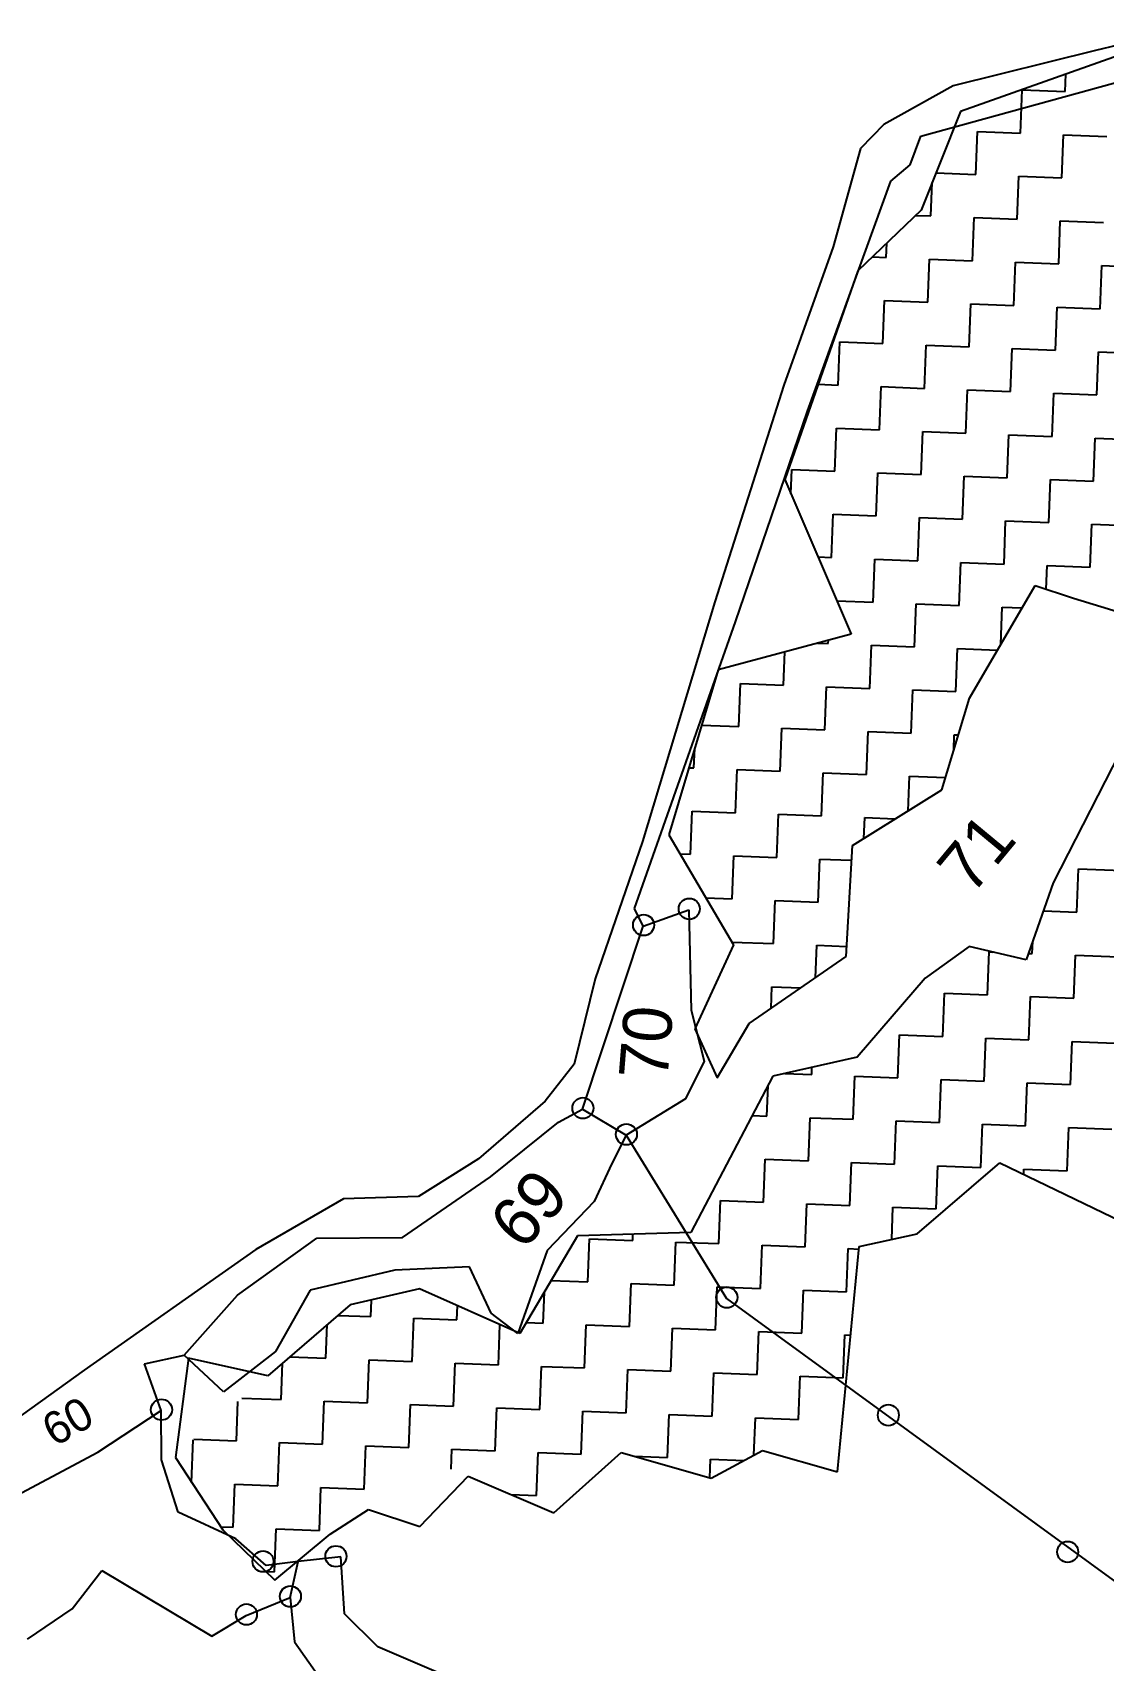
# Model space of a CAD drawing. Header units: metres. Extents: x 291285 to 296393, y 1982985 to 1990470.
# Drawn here: x 292065 to 292456, y 1988217 to 1988811 of the extents above; entities that cross this region are included whole.
import ezdxf

# ---------------------------------------------------------------- set-up
doc = ezdxf.new("R2010")
doc.units = ezdxf.units.M
for name, color, linetype in [('POLY_HATCH', 12, 'Continuous'), ('POLY_PARCEL', 6, 'Continuous'), ('POLY_ROAD', 30, 'Continuous'), ('SYM_STONE', 1, 'Continuous'), ('TEXT_PARCEL', 7, 'Continuous'), ('V_BOUND_LINE', 7, 'Continuous')]:
    doc.layers.add(name, color=color, linetype=linetype)
doc.styles.add('TEXT_MAP', font='')
doc.styles.get('TEXT_MAP').set_extended_font_data('Kruti Dev 050')

msp = doc.modelspace()

# ---------------------------------------------------------------- linework, layer by layer
at = {"layer": 'POLY_HATCH'}
for p, q in [((292483.17, 1988810.26), (292404.16, 1988782.14)), ((292404.16, 1988782.14), (292389.9, 1988746.12)), ((292389.9, 1988746.12), (292366.69, 1988723.98)), ((292366.69, 1988723.98), (292340.05, 1988647.8)), ((292340.05, 1988647.8), (292364.32, 1988591.34)), ((292407.47, 1988568.02), (292431.41, 1988609.09)), ((292431.41, 1988609.09), (292445.47, 1988604.48)), ((292445.47, 1988604.48), (292480.97, 1988593.64)), ((292364.32, 1988591.34), (292315.7, 1988578.31)), ((292315.7, 1988578.31), (292297.8, 1988518.04)), ((292397.38, 1988534.54), (292407.47, 1988568.02)), ((292465.2, 1988553.61), (292438.09, 1988500.48)), ((292364.74, 1988514.12), (292397.38, 1988534.54)), ((292297.8, 1988518.04), (292321.34, 1988477.86)), ((292362.51, 1988473.58), (292364.74, 1988514.12)), ((292438.09, 1988500.48), (292428.2, 1988472.41)), ((292321.34, 1988477.86), (292307.29, 1988447.25)), ((292407.38, 1988477.27), (292391.35, 1988465.7)), ((292428.2, 1988472.41), (292407.38, 1988477.27)), ((292327.02, 1988449.2), (292362.51, 1988473.58)), ((292391.35, 1988465.7), (292366.53, 1988436.85)), ((292307.29, 1988447.25), (292315.41, 1988429.33)), ((292315.41, 1988429.33), (292327.02, 1988449.2)), ((292366.53, 1988436.85), (292335.76, 1988429.91)), ((292335.76, 1988429.91), (292305.79, 1988372.82)), ((292315.41, 1988429.33), (292315.41, 1988429.33)), ((292388.45, 1988372.36), (292418.59, 1988398.29)), ((292418.59, 1988398.29), (292497.77, 1988360.04)), ((292305.79, 1988372.82), (292264.41, 1988371.69)), ((292264.41, 1988371.69), (292243.38, 1988335.93)), ((292359.37, 1988285.43), (292367.27, 1988367.75)), ((292367.27, 1988367.75), (292388.45, 1988372.36)), ((292206.73, 1988352.23), (292181.44, 1988346.43)), ((292243.38, 1988335.93), (292206.73, 1988352.23)), ((292181.44, 1988346.43), (292151.3, 1988320.5)), ((292122.41, 1988327.02), (292117.63, 1988290.64)), ((292151.3, 1988320.5), (292122.41, 1988327.02)), ((292117.63, 1988290.64), (292134.91, 1988264.24)), ((292255.78, 1988270.44), (292280.35, 1988292.53)), ((292280.35, 1988292.53), (292313.2, 1988283.14)), ((292313.2, 1988283.14), (292331.88, 1988293.26)), ((292331.88, 1988293.26), (292359.37, 1988285.43)), ((292206.8, 1988265.55), (292224.44, 1988283.83)), ((292224.44, 1988283.83), (292255.78, 1988270.44)), ((292174.16, 1988262.74), (292188.06, 1988271.68)), ((292188.06, 1988271.68), (292206.8, 1988265.55)), ((292134.91, 1988264.24), (292153.86, 1988245.91)), ((292153.86, 1988245.91), (292174.16, 1988262.74))]:
    msp.add_line(p, q, dxfattribs=at)
at = {"layer": 'POLY_HATCH', "linetype": 'Continuous'}
for p, q in [((292442.46, 1988789.45), (292442.7, 1988795.86)), ((292426.12, 1988774.32), (292426.72, 1988790.06)), ((292426.72, 1988790.06), (292442.46, 1988789.45)), ((292409.78, 1988759.19), (292410.38, 1988774.92)), ((292410.38, 1988774.92), (292426.12, 1988774.32)), ((292441.25, 1988757.98), (292441.86, 1988773.72)), ((292441.86, 1988773.72), (292457.59, 1988773.11)), ((292395.29, 1988759.74), (292409.78, 1988759.19)), ((292393.44, 1988744.05), (292393.91, 1988756.23)), ((292424.91, 1988742.85), (292425.52, 1988758.58)), ((292425.52, 1988758.58), (292441.25, 1988757.98)), ((292387.96, 1988744.26), (292393.44, 1988744.05)), ((292408.57, 1988727.71), (292409.18, 1988743.45)), ((292409.18, 1988743.45), (292424.91, 1988742.85)), ((292440.05, 1988726.51), (292440.65, 1988742.24)), ((292440.65, 1988742.24), (292456.39, 1988741.64)), ((292377.1, 1988728.92), (292377.3, 1988734.1)), ((292372.07, 1988729.11), (292377.1, 1988728.92)), ((292392.23, 1988712.58), (292392.84, 1988728.32)), ((292392.84, 1988728.32), (292408.57, 1988727.71)), ((292423.71, 1988711.37), (292424.31, 1988727.11)), ((292424.31, 1988727.11), (292440.05, 1988726.51)), ((292455.18, 1988710.17), (292455.78, 1988725.9)), ((292455.78, 1988725.9), (292471.52, 1988725.3)), ((292375.89, 1988697.44), (292376.5, 1988713.18)), ((292376.5, 1988713.18), (292392.23, 1988712.58)), ((292407.37, 1988696.24), (292407.97, 1988711.98)), ((292407.97, 1988711.98), (292423.71, 1988711.37)), ((292438.84, 1988695.03), (292439.44, 1988710.77)), ((292439.44, 1988710.77), (292455.18, 1988710.17)), ((292359.55, 1988682.31), (292360.16, 1988698.05)), ((292360.16, 1988698.05), (292375.89, 1988697.44)), ((292391.03, 1988681.1), (292391.63, 1988696.84)), ((292391.63, 1988696.84), (292407.37, 1988696.24)), ((292422.5, 1988679.9), (292423.1, 1988695.64)), ((292423.1, 1988695.64), (292438.84, 1988695.03)), ((292453.97, 1988678.69), (292454.58, 1988694.43)), ((292454.58, 1988694.43), (292470.31, 1988693.83)), ((292352.21, 1988682.59), (292359.55, 1988682.31)), ((292374.69, 1988665.97), (292375.29, 1988681.71)), ((292375.29, 1988681.71), (292391.03, 1988681.1)), ((292406.16, 1988664.76), (292406.76, 1988680.5)), ((292406.76, 1988680.5), (292422.5, 1988679.9)), ((292437.63, 1988663.56), (292438.24, 1988679.3)), ((292438.24, 1988679.3), (292453.97, 1988678.69)), ((292358.35, 1988650.84), (292358.95, 1988666.57)), ((292358.95, 1988666.57), (292374.69, 1988665.97)), ((292389.82, 1988649.63), (292390.42, 1988665.37)), ((292390.42, 1988665.37), (292406.16, 1988664.76)), ((292421.29, 1988648.42), (292421.9, 1988664.16)), ((292421.9, 1988664.16), (292437.63, 1988663.56)), ((292452.77, 1988647.22), (292453.37, 1988662.96)), ((292453.37, 1988662.96), (292469.11, 1988662.35)), ((292342.27, 1988642.63), (292342.61, 1988651.44)), ((292342.61, 1988651.44), (292358.35, 1988650.84)), ((292373.48, 1988634.5), (292374.08, 1988650.23)), ((292374.08, 1988650.23), (292389.82, 1988649.63)), ((292404.95, 1988633.29), (292405.56, 1988649.03)), ((292405.56, 1988649.03), (292421.29, 1988648.42)), ((292436.43, 1988632.08), (292437.03, 1988647.82)), ((292437.03, 1988647.82), (292452.77, 1988647.22)), ((292357.14, 1988619.36), (292357.74, 1988635.1)), ((292357.74, 1988635.1), (292373.48, 1988634.5)), ((292388.61, 1988618.16), (292389.22, 1988633.89)), ((292389.22, 1988633.89), (292404.95, 1988633.29)), ((292420.09, 1988616.95), (292420.69, 1988632.69)), ((292420.69, 1988632.69), (292436.43, 1988632.08)), ((292451.56, 1988615.74), (292452.16, 1988631.48)), ((292452.16, 1988631.48), (292467.9, 1988630.88)), ((292352.19, 1988619.55), (292357.14, 1988619.36)), ((292372.27, 1988603.02), (292372.88, 1988618.76)), ((292372.88, 1988618.76), (292388.61, 1988618.16)), ((292403.75, 1988601.82), (292404.35, 1988617.55)), ((292404.35, 1988617.55), (292420.09, 1988616.95)), ((292435.49, 1988607.75), (292435.82, 1988616.35)), ((292435.82, 1988616.35), (292451.56, 1988615.74)), ((292359.08, 1988603.53), (292372.27, 1988603.02)), ((292387.41, 1988586.68), (292388.01, 1988602.42)), ((292388.01, 1988602.42), (292403.75, 1988601.82)), ((292418.97, 1988587.74), (292419.48, 1988601.21)), ((292419.48, 1988601.21), (292426.66, 1988600.94)), ((292352, 1988588.04), (292355.93, 1988587.89)), ((292355.93, 1988587.89), (292355.98, 1988589.11)), ((292371.07, 1988571.55), (292371.67, 1988587.29)), ((292371.67, 1988587.29), (292387.41, 1988586.68)), ((292339.59, 1988572.76), (292340.06, 1988584.84)), ((292402.54, 1988570.34), (292403.14, 1988586.08)), ((292403.14, 1988586.08), (292417.68, 1988585.52)), ((292323.25, 1988557.62), (292323.86, 1988573.36)), ((292323.86, 1988573.36), (292339.59, 1988572.76)), ((292354.73, 1988556.42), (292355.33, 1988572.15)), ((292355.33, 1988572.15), (292371.07, 1988571.55)), ((292386.2, 1988555.21), (292386.8, 1988570.95)), ((292386.8, 1988570.95), (292402.54, 1988570.34)), ((292309.71, 1988558.14), (292323.25, 1988557.62)), ((292338.39, 1988541.28), (292338.99, 1988557.02)), ((292338.99, 1988557.02), (292354.73, 1988556.42)), ((292369.86, 1988540.08), (292370.46, 1988555.81)), ((292370.46, 1988555.81), (292386.2, 1988555.21)), ((292401.72, 1988548.94), (292401.94, 1988554.61)), ((292401.94, 1988554.61), (292403.41, 1988554.55)), ((292306.91, 1988542.49), (292307.19, 1988549.64)), ((292305.08, 1988542.56), (292306.91, 1988542.49)), ((292322.05, 1988526.15), (292322.65, 1988541.89)), ((292322.65, 1988541.89), (292338.39, 1988541.28)), ((292353.52, 1988524.94), (292354.12, 1988540.68)), ((292354.12, 1988540.68), (292369.86, 1988540.08)), ((292385.11, 1988526.87), (292385.6, 1988539.47)), ((292385.6, 1988539.47), (292398.71, 1988538.97)), ((292305.71, 1988511.02), (292306.31, 1988526.75)), ((292306.31, 1988526.75), (292322.05, 1988526.15)), ((292337.18, 1988509.81), (292337.78, 1988525.55)), ((292337.78, 1988525.55), (292353.52, 1988524.94)), ((292368.97, 1988516.77), (292369.26, 1988524.34)), ((292369.26, 1988524.34), (292380.39, 1988523.91)), ((292301.83, 1988511.16), (292305.71, 1988511.02)), ((292320.84, 1988494.68), (292321.44, 1988510.41)), ((292321.44, 1988510.41), (292337.18, 1988509.81)), ((292352.31, 1988493.47), (292352.92, 1988509.21)), ((292352.92, 1988509.21), (292364.45, 1988508.76)), ((292446.73, 1988489.85), (292447.34, 1988505.59)), ((292447.34, 1988505.59), (292463.07, 1988504.98)), ((292311.27, 1988495.04), (292320.84, 1988494.68)), ((292335.97, 1988478.34), (292336.58, 1988494.07)), ((292336.58, 1988494.07), (292352.31, 1988493.47)), ((292434.51, 1988490.32), (292446.73, 1988489.85)), ((292320.72, 1988478.92), (292335.97, 1988478.34)), ((292351.25, 1988465.85), (292351.71, 1988477.73)), ((292351.71, 1988477.73), (292362.72, 1988477.31)), ((292414.05, 1988459.58), (292414.66, 1988475.32)), ((292414.66, 1988475.32), (292415.97, 1988475.27)), ((292429.03, 1988474.77), (292430.39, 1988474.72)), ((292430.39, 1988474.72), (292430.56, 1988479.11)), ((292445.53, 1988458.38), (292446.13, 1988474.11)), ((292446.13, 1988474.11), (292461.87, 1988473.51)), ((292335.07, 1988454.73), (292335.37, 1988462.6)), ((292335.37, 1988462.6), (292345.93, 1988462.19)), ((292397.71, 1988444.45), (292398.32, 1988460.19)), ((292398.32, 1988460.19), (292414.05, 1988459.58)), ((292429.19, 1988443.24), (292429.79, 1988458.98)), ((292429.79, 1988458.98), (292445.53, 1988458.38)), ((292381.37, 1988429.31), (292381.98, 1988445.05)), ((292381.98, 1988445.05), (292397.71, 1988444.45)), ((292412.85, 1988428.11), (292413.45, 1988443.85)), ((292413.45, 1988443.85), (292429.19, 1988443.24)), ((292444.32, 1988426.9), (292444.93, 1988442.64)), ((292444.93, 1988442.64), (292460.66, 1988442.04)), ((292349.9, 1988430.52), (292350, 1988433.12)), ((292333.56, 1988415.39), (292333.99, 1988426.52)), ((292340.14, 1988430.9), (292349.9, 1988430.52)), ((292365.03, 1988414.18), (292365.64, 1988429.92)), ((292365.64, 1988429.92), (292381.37, 1988429.31)), ((292396.51, 1988412.97), (292397.11, 1988428.71)), ((292397.11, 1988428.71), (292412.85, 1988428.11)), ((292427.98, 1988411.77), (292428.58, 1988427.51)), ((292428.58, 1988427.51), (292444.32, 1988426.9)), ((292328.25, 1988415.59), (292333.56, 1988415.39)), ((292348.69, 1988399.05), (292349.3, 1988414.78)), ((292349.3, 1988414.78), (292365.03, 1988414.18)), ((292380.17, 1988397.84), (292380.77, 1988413.58)), ((292380.77, 1988413.58), (292396.51, 1988412.97)), ((292411.64, 1988396.63), (292412.24, 1988412.37)), ((292412.24, 1988412.37), (292427.98, 1988411.77)), ((292443.12, 1988395.43), (292443.72, 1988411.17)), ((292443.72, 1988411.17), (292459.46, 1988410.56)), ((292332.35, 1988383.91), (292332.96, 1988399.65)), ((292332.96, 1988399.65), (292348.69, 1988399.05)), ((292363.83, 1988382.71), (292364.43, 1988398.44)), ((292364.43, 1988398.44), (292380.17, 1988397.84)), ((292395.3, 1988381.5), (292395.9, 1988397.24)), ((292395.9, 1988397.24), (292411.64, 1988396.63)), ((292427.3, 1988394.08), (292427.38, 1988396.03)), ((292427.38, 1988396.03), (292443.12, 1988395.43)), ((292316.01, 1988368.78), (292316.62, 1988384.52)), ((292316.62, 1988384.52), (292332.35, 1988383.91)), ((292347.49, 1988367.57), (292348.09, 1988383.31)), ((292348.09, 1988383.31), (292363.83, 1988382.71)), ((292379.11, 1988370.33), (292379.56, 1988382.1)), ((292379.56, 1988382.1), (292395.3, 1988381.5)), ((292268.2, 1988354.85), (292268.8, 1988370.59)), ((292268.8, 1988370.59), (292284.54, 1988369.99)), ((292284.54, 1988369.99), (292284.63, 1988372.24)), ((292299.67, 1988353.65), (292300.28, 1988369.38)), ((292300.28, 1988369.38), (292316.01, 1988368.78)), ((292331.15, 1988352.44), (292331.75, 1988368.18)), ((292331.75, 1988368.18), (292347.49, 1988367.57)), ((292362.62, 1988351.23), (292363.22, 1988366.97)), ((292363.22, 1988366.97), (292367.18, 1988366.82)), ((292254.81, 1988355.37), (292268.2, 1988354.85)), ((292251.86, 1988339.72), (292252.3, 1988351.09)), ((292283.33, 1988338.51), (292283.94, 1988354.25)), ((292283.94, 1988354.25), (292299.67, 1988353.65)), ((292314.81, 1988337.31), (292315.41, 1988353.04)), ((292315.41, 1988353.04), (292331.15, 1988352.44)), ((292346.28, 1988336.1), (292346.88, 1988351.84)), ((292346.88, 1988351.84), (292362.62, 1988351.23)), ((292188.91, 1988342.13), (292189.15, 1988348.2)), ((292220.39, 1988340.93), (292220.58, 1988346.07)), ((292172.57, 1988327), (292173.04, 1988339.21)), ((292176.97, 1988342.59), (292188.91, 1988342.13)), ((292204.05, 1988325.79), (292204.65, 1988341.53)), ((292204.65, 1988341.53), (292220.39, 1988340.93)), ((292235.52, 1988324.59), (292236.08, 1988339.18)), ((292245.75, 1988339.95), (292251.86, 1988339.72)), ((292266.99, 1988323.38), (292267.6, 1988339.12)), ((292267.6, 1988339.12), (292283.33, 1988338.51)), ((292298.47, 1988322.17), (292299.07, 1988337.91)), ((292299.07, 1988337.91), (292314.81, 1988337.31)), ((292329.94, 1988320.97), (292330.54, 1988336.7)), ((292330.54, 1988336.7), (292346.28, 1988336.1)), ((292361.42, 1988319.76), (292362.02, 1988335.5)), ((292362.02, 1988335.5), (292364.16, 1988335.41)), ((292156.23, 1988311.86), (292156.74, 1988325.18)), ((292159.44, 1988327.5), (292172.57, 1988327)), ((292187.71, 1988310.66), (292188.31, 1988326.4)), ((292188.31, 1988326.4), (292204.05, 1988325.79)), ((292219.18, 1988309.45), (292219.78, 1988325.19)), ((292219.78, 1988325.19), (292235.52, 1988324.59)), ((292250.65, 1988308.25), (292251.26, 1988323.98)), ((292251.26, 1988323.98), (292266.99, 1988323.38)), ((292282.13, 1988307.04), (292282.73, 1988322.78)), ((292282.73, 1988322.78), (292298.47, 1988322.17)), ((292313.6, 1988305.83), (292314.2, 1988321.57)), ((292314.2, 1988321.57), (292329.94, 1988320.97)), ((292345.07, 1988304.63), (292345.68, 1988320.36)), ((292345.68, 1988320.36), (292361.42, 1988319.76)), ((292139.89, 1988296.73), (292140.45, 1988311.16)), ((292141.91, 1988312.41), (292156.23, 1988311.86)), ((292171.37, 1988295.52), (292171.97, 1988311.26)), ((292171.97, 1988311.26), (292187.71, 1988310.66)), ((292202.84, 1988294.32), (292203.44, 1988310.06)), ((292203.44, 1988310.06), (292219.18, 1988309.45)), ((292234.31, 1988293.11), (292234.92, 1988308.85)), ((292234.92, 1988308.85), (292250.65, 1988308.25)), ((292265.79, 1988291.91), (292266.39, 1988307.64)), ((292266.39, 1988307.64), (292282.13, 1988307.04)), ((292297.26, 1988290.7), (292297.86, 1988306.44)), ((292297.86, 1988306.44), (292313.6, 1988305.83)), ((292328.82, 1988291.6), (292329.34, 1988305.23)), ((292329.34, 1988305.23), (292345.07, 1988304.63)), ((292123.55, 1988281.6), (292124.15, 1988297.13)), ((292124.37, 1988297.33), (292139.89, 1988296.73)), ((292155.03, 1988280.39), (292155.63, 1988296.13)), ((292155.63, 1988296.13), (292171.37, 1988295.52)), ((292186.5, 1988279.18), (292187.1, 1988294.92)), ((292187.1, 1988294.92), (292202.84, 1988294.32)), ((292218.3, 1988286.46), (292218.58, 1988293.72)), ((292218.58, 1988293.72), (292234.31, 1988293.11)), ((292249.45, 1988276.77), (292250.05, 1988292.51)), ((292250.05, 1988292.51), (292265.79, 1988291.91)), ((292285.11, 1988291.16), (292297.26, 1988290.7)), ((292312.74, 1988283.27), (292313, 1988290.1)), ((292313, 1988290.1), (292325.18, 1988289.63)), ((292123.55, 1988281.6), (292123.55, 1988281.6)), ((292138.69, 1988265.26), (292139.29, 1988280.99)), ((292139.29, 1988280.99), (292155.03, 1988280.39)), ((292170.16, 1988264.05), (292170.76, 1988279.79)), ((292170.76, 1988279.79), (292186.5, 1988279.18)), ((292240.13, 1988277.13), (292249.45, 1988276.77)), ((292134.13, 1988265.43), (292138.69, 1988265.26)), ((292153.82, 1988248.92), (292154.42, 1988264.65)), ((292154.42, 1988264.65), (292170.16, 1988264.05)), ((292150.62, 1988249.04), (292153.82, 1988248.92))]:
    msp.add_line(p, q, dxfattribs=at)
at = {"layer": 'POLY_PARCEL'}
for p, q in [((292288.39, 1988484.76), (292305.06, 1988490.69)), ((292305.06, 1988490.69), (292305.9, 1988453.98)), ((292305.9, 1988453.98), (292310.69, 1988435.46)), ((292310.69, 1988435.46), (292303.82, 1988421.61)), ((292303.82, 1988421.61), (292282.12, 1988408.34)), ((292266.23, 1988417.93), (292282.12, 1988408.34)), ((292282.12, 1988408.34), (292276.95, 1988398.09)), ((292282.12, 1988408.34), (292318.78, 1988348.8)), ((292276.95, 1988398.09), (292270.48, 1988384.23)), ((292270.48, 1988384.23), (292253.27, 1988366.28)), ((292253.27, 1988366.28), (292242.66, 1988335.94)), ((292197.67, 1988359.1), (292166.77, 1988351.82)), ((292224.95, 1988360.31), (292197.67, 1988359.1)), ((292232.92, 1988343.36), (292224.95, 1988360.31)), ((292166.77, 1988351.82), (292154.21, 1988329.45)), ((292242.66, 1988335.94), (292232.92, 1988343.36)), ((292318.78, 1988348.8), (292515.64, 1988205.26)), ((292135.17, 1988314.66), (292120.78, 1988328.08)), ((292154.21, 1988329.45), (292135.17, 1988314.66)), ((292112.59, 1988289.82), (292112.41, 1988307.81)), ((292118.61, 1988270.68), (292112.59, 1988289.82)), ((292139.67, 1988261), (292118.61, 1988270.68)), ((292150.7, 1988251.32), (292139.67, 1988261)), ((292177.99, 1988254.47), (292162.42, 1988252.67)), ((292179.37, 1988233.63), (292177.99, 1988254.47)), ((292079.89, 1988235.48), (292090.81, 1988249.48)), ((292090.81, 1988249.48), (292130.95, 1988225.4)), ((292162.42, 1988252.67), (292150.7, 1988251.32)), ((292159.47, 1988239.63), (292162.42, 1988252.67)), ((292143.43, 1988233.03), (292159.47, 1988239.63)), ((292159.47, 1988239.63), (292161.11, 1988223.34)), ((292063.67, 1988224.38), (292079.89, 1988235.48)), ((292130.95, 1988225.4), (292143.43, 1988233.03)), ((292191.46, 1988221.59), (292179.37, 1988233.63)), ((292161.11, 1988223.34), (292199.2, 1988169.58)), ((292217.11, 1988210.57), (292191.46, 1988221.59))]:
    msp.add_line(p, q, dxfattribs=at)
at = {"layer": 'POLY_ROAD'}
for p, q in [((292389.73, 1988773.21), (292474.86, 1988796.64)), ((292385.84, 1988762.75), (292389.73, 1988773.21)), ((292378.83, 1988756.79), (292385.84, 1988762.75)), ((292348.33, 1988672.71), (292378.83, 1988756.79)), ((292322.13, 1988595.78), (292348.33, 1988672.71)), ((292285.16, 1988491.11), (292322.13, 1988595.78)), ((292288.39, 1988484.76), (292285.16, 1988491.11)), ((292266.23, 1988417.93), (292288.39, 1988484.76)), ((292257.44, 1988413.14), (292266.23, 1988417.93)), ((292232.69, 1988393.23), (292257.44, 1988413.14)), ((292200.54, 1988371.04), (292232.69, 1988393.23)), ((292140.23, 1988349.94), (292169.21, 1988370.78)), ((292169.21, 1988370.78), (292200.54, 1988371.04)), ((292120.78, 1988328.08), (292140.23, 1988349.94)), ((292106.3, 1988324.89), (292120.78, 1988328.08)), ((292112.41, 1988307.81), (292106.3, 1988324.89)), ((292089.31, 1988292.6), (292112.41, 1988307.81)), ((292050.63, 1988272.13), (292089.31, 1988292.6))]:
    msp.add_line(p, q, dxfattribs=at)
at = {"layer": 'SYM_STONE'}
for centre in [(292305.19, 1988491.03), (292288.52, 1988485.11), (292266.36, 1988418.27), (292282.25, 1988408.68), (292318.91, 1988349.15), (292112.54, 1988308.16), (292377.87, 1988306.15), (292443.34, 1988256.23), (292149.6, 1988252.74), (292176.23, 1988254.6), (292159.6, 1988239.98), (292143.55, 1988233.38)]:
    msp.add_circle(centre, 3.84, dxfattribs=at)
at = {"layer": 'V_BOUND_LINE'}
for p, q in [((292481.17, 1988811.01), (292453.45, 1988804.51)), ((292453.45, 1988804.51), (292401.51, 1988791.5)), ((292401.51, 1988791.5), (292376.27, 1988777.48)), ((292376.27, 1988777.48), (292367.71, 1988768.66)), ((292367.71, 1988768.66), (292357.73, 1988732.82)), ((292357.73, 1988732.82), (292339.69, 1988682.3)), ((292339.69, 1988682.3), (292314.54, 1988603.15)), ((292314.54, 1988603.15), (292288.11, 1988515.62)), ((292288.11, 1988515.62), (292270.82, 1988465.44)), ((292270.82, 1988465.44), (292263.23, 1988434.27)), ((292263.23, 1988434.27), (292252.65, 1988420.77)), ((292252.65, 1988420.77), (292228.23, 1988399.76)), ((292228.23, 1988399.76), (292206.3, 1988385.97)), ((292178.99, 1988385.19), (292146.98, 1988366.66)), ((292206.3, 1988385.97), (292178.99, 1988385.19)), ((292146.98, 1988366.66), (292084.34, 1988322.61)), ((292084.34, 1988322.61), (292049.51, 1988297.6))]:
    msp.add_line(p, q, dxfattribs=at)

# ---------------------------------------------------------------- texts
at = {"layer": 'TEXT_PARCEL', "style": 'TEXT_MAP'}
for s, height, rotation, p in [('71', 17.856, 50.37929, (292408.32, 1988495.63)), ('70', 17.856, 85.41721, (292297.21, 1988428.32)), ('69', 17.856, 48.31185, (292244.43, 1988365.8)), ('60', 11.904, 29.54561, (292073.49, 1988294.42))]:
    msp.add_text(s, height=height, rotation=rotation, dxfattribs=at).set_placement(p)

doc.saveas('drawing.dxf')
